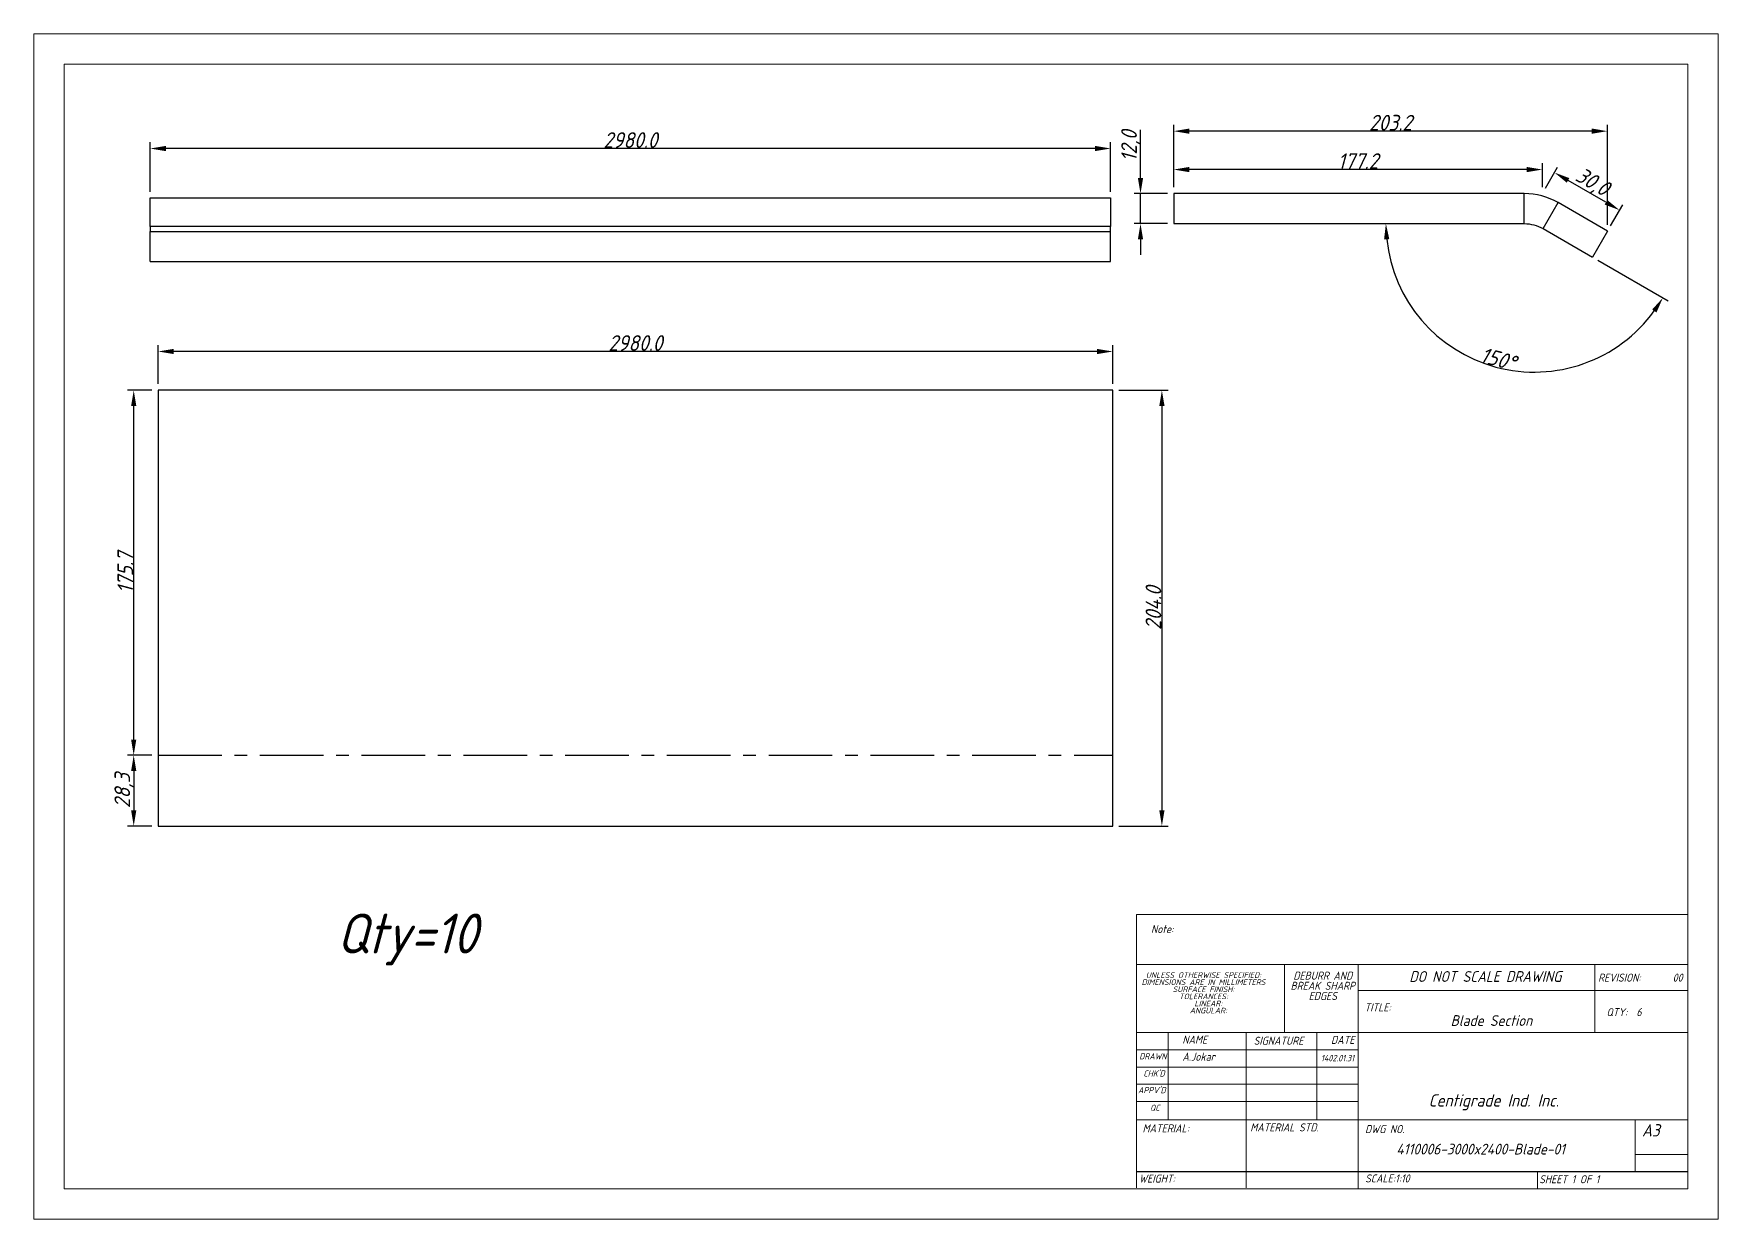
# Model space of a CAD drawing. Header units: millimetres. Extents: x -1142 to 2568, y 2116 to 2589.
# Drawn here: x 1102 to 1775, y 2116 to 2589 of the extents above; entities that cross this region are included whole.
import ezdxf

# ---------------------------------------------------------------- set-up
doc = ezdxf.new("R2010")
doc.units = ezdxf.units.MM
doc.header["$LTSCALE"] = 2
doc.header["$PDSIZE"] = -1
doc.linetypes.add('CENTERX2', pattern=[20.32, 12.7, -2.54, 2.54, -2.54])
doc.linetypes.add('SLD-Solid', pattern=[0])
doc.styles.add('GENISO', font='geniso.shx', dxfattribs={"oblique": 15})
doc.dimstyles.new('Scale', dxfattribs={"dimscale": 2.5, "dimtxt": 2.5, "dimasz": 2.5, "dimexe": 1, "dimexo": 1, "dimgap": 0.1, "dimtad": 1, "dimdec": 1, "dimzin": 0, "dimtxsty": 'GENISO', "dimcen": 2.5, "dimclrd": 1, "dimclre": 1, "dimclrt": 256, "dimadec": 0, "dimazin": 0, "dimtfac": 1, "dimtdec": 1, "dimtmove": 0, "dimatfit": 3, "dimfxl": 1, "dimtzin": 0, "dimlwd": -1, "dimlwe": -1, "dimarcsym": 0})

# ---------------------------------------------------------------- blocks, each defined once
blk = doc.blocks.new('*D33')
at = {"color": 1, "transparency": 16777216}
for p, q in [((1148.64, 2525.88), (1148.64, 2545.63)), ((1525.9, 2543.13), (1154.89, 2543.13)), ((1532.15, 2525.88), (1532.15, 2545.63))]:
    blk.add_line(p, q, dxfattribs=at)
for points in [[(1154.89, 2544.18), (1154.89, 2542.09), (1148.64, 2543.13)], [(1525.9, 2544.18), (1525.9, 2542.09), (1532.15, 2543.13)]]:
    blk.add_solid(points, dxfattribs=at)
at = {"layer": 'Defpoints', "color": 0, "transparency": 16777216}
for p in [(1148.64, 2543.13), (1148.64, 2523.38), (1532.15, 2523.38)]:
    blk.add_point(p, dxfattribs=at)
at = {"transparency": 16777216, "insert": (1340.4, 2546.51), "char_height": 6.25, "attachment_point": 5, "style": 'GENISO'}
blk.add_mtext('2980.0', dxfattribs=at)
blk = doc.blocks.new('*D34')
at = {"color": 1, "transparency": 16777216}
for p, q in [((1557.32, 2527.65), (1557.32, 2552.56)), ((1724.27, 2550.06), (1563.57, 2550.06)), ((1730.52, 2512.65), (1730.52, 2552.56))]:
    blk.add_line(p, q, dxfattribs=at)
for points in [[(1563.57, 2551.11), (1563.57, 2549.02), (1557.32, 2550.06)], [(1724.27, 2551.11), (1724.27, 2549.02), (1730.52, 2550.06)]]:
    blk.add_solid(points, dxfattribs=at)
at = {"layer": 'Defpoints', "color": 0, "transparency": 16777216}
for p in [(1557.32, 2550.06), (1557.32, 2525.15), (1730.52, 2510.15)]:
    blk.add_point(p, dxfattribs=at)
at = {"transparency": 16777216, "insert": (1643.92, 2553.44), "char_height": 6.25, "attachment_point": 5, "style": 'GENISO'}
blk.add_mtext('203.2', dxfattribs=at)
blk = doc.blocks.new('*D35')
at = {"color": 1, "transparency": 16777216}
for p, q in [((1705.79, 2527.32), (1710.62, 2535.69)), ((1729.94, 2521.65), (1714.79, 2530.4)), ((1731.77, 2512.32), (1736.61, 2520.69))]:
    blk.add_line(p, q, dxfattribs=at)
for points in [[(1715.31, 2531.31), (1714.27, 2529.5), (1709.37, 2533.53)], [(1730.46, 2522.56), (1729.42, 2520.75), (1735.36, 2518.53)]]:
    blk.add_solid(points, dxfattribs=at)
at = {"layer": 'Defpoints', "color": 0, "transparency": 16777216}
for p in [(1709.37, 2533.53), (1704.54, 2525.15), (1730.52, 2510.15)]:
    blk.add_point(p, dxfattribs=at)
at = {"transparency": 16777216, "insert": (1724.29, 2529.36), "char_height": 6.25, "attachment_point": 5, "rotation": 330, "style": 'GENISO'}
blk.add_mtext('30,0', dxfattribs=at)
blk = doc.blocks.new('*D36')
at = {"color": 1, "transparency": 16777216}
for p, q in [((1557.32, 2527.65), (1557.32, 2537.24)), ((1704.54, 2527.65), (1704.54, 2537.24)), ((1698.29, 2534.74), (1563.57, 2534.74))]:
    blk.add_line(p, q, dxfattribs=at)
for points in [[(1563.57, 2535.78), (1563.57, 2533.7), (1557.32, 2534.74)], [(1698.29, 2535.78), (1698.29, 2533.7), (1704.54, 2534.74)]]:
    blk.add_solid(points, dxfattribs=at)
at = {"layer": 'Defpoints', "color": 0, "transparency": 16777216}
for p in [(1557.32, 2534.74), (1557.32, 2525.15), (1704.54, 2525.15)]:
    blk.add_point(p, dxfattribs=at)
at = {"transparency": 16777216, "insert": (1630.93, 2538.11), "char_height": 6.25, "attachment_point": 5, "style": 'GENISO'}
blk.add_mtext('177.2', dxfattribs=at)
blk = doc.blocks.new('*D37')
at = {"color": 1, "transparency": 16777216}
for p, q in [((1544.07, 2531.4), (1544.07, 2550.59)), ((1554.82, 2525.15), (1541.57, 2525.15)), ((1544.07, 2513.15), (1544.07, 2525.15)), ((1554.82, 2513.15), (1541.57, 2513.15)), ((1544.07, 2506.9), (1544.07, 2500.65))]:
    blk.add_line(p, q, dxfattribs=at)
for points in [[(1543.03, 2531.4), (1545.11, 2531.4), (1544.07, 2525.15)], [(1543.03, 2506.9), (1545.11, 2506.9), (1544.07, 2513.15)]]:
    blk.add_solid(points, dxfattribs=at)
at = {"layer": 'Defpoints', "color": 0, "transparency": 16777216}
for p in [(1544.07, 2525.15), (1557.32, 2525.15), (1557.32, 2513.15)]:
    blk.add_point(p, dxfattribs=at)
at = {"transparency": 16777216, "insert": (1540.23, 2544.12), "char_height": 6.25, "attachment_point": 5, "rotation": 90, "style": 'GENISO'}
blk.add_mtext('12,0', dxfattribs=at)
blk = doc.blocks.new('*D38')
at = {"color": 1, "transparency": 16777216}
blk.add_line((1726.68, 2498.51), (1754.81, 2482.27), dxfattribs=at)
blk.add_arc((1701.32, 2513.15), 59.27, 186.04488, 323.95512, dxfattribs=at)
for points in [[(1641.34, 2506.85), (1643.42, 2506.96), (1642.05, 2513.15)], [(1748.37, 2478.84), (1750.12, 2477.71), (1752.65, 2483.52)]]:
    blk.add_solid(points, dxfattribs=at)
at = {"layer": 'Defpoints', "color": 0, "transparency": 16777216}
for p in [(1557.32, 2513.15), (1697.3, 2513.15), (1704.8, 2511.14), (1724.52, 2499.76), (1663.23, 2467.75)]:
    blk.add_point(p, dxfattribs=at)
at = {"transparency": 16777216, "insert": (1686.86, 2459.16), "char_height": 6.25, "attachment_point": 5, "rotation": 345, "style": 'GENISO'}
blk.add_mtext('150°', dxfattribs=at)
blk = doc.blocks.new('*D39')
at = {"color": 1, "transparency": 16777216}
for p, q in [((1535.47, 2446.64), (1555.11, 2446.64)), ((1552.61, 2440.39), (1552.61, 2278.89)), ((1535.47, 2272.64), (1555.11, 2272.64))]:
    blk.add_line(p, q, dxfattribs=at)
for points in [[(1551.57, 2440.39), (1553.66, 2440.39), (1552.61, 2446.64)], [(1551.57, 2278.89), (1553.66, 2278.89), (1552.61, 2272.64)]]:
    blk.add_solid(points, dxfattribs=at)
at = {"layer": 'Defpoints', "color": 0, "transparency": 16777216}
for p in [(1532.97, 2446.64), (1532.97, 2272.64), (1552.61, 2272.64)]:
    blk.add_point(p, dxfattribs=at)
at = {"transparency": 16777216, "insert": (1549.24, 2359.64), "char_height": 6.25, "attachment_point": 5, "rotation": 90, "style": 'GENISO'}
blk.add_mtext('204.0', dxfattribs=at)
blk = doc.blocks.new('*D40')
at = {"color": 1, "transparency": 16777216}
for p, q in [((1151.78, 2449.14), (1151.78, 2464.61)), ((1526.72, 2462.11), (1158.03, 2462.11)), ((1532.97, 2449.14), (1532.97, 2464.61))]:
    blk.add_line(p, q, dxfattribs=at)
for points in [[(1158.03, 2463.15), (1158.03, 2461.07), (1151.78, 2462.11)], [(1526.72, 2463.15), (1526.72, 2461.07), (1532.97, 2462.11)]]:
    blk.add_solid(points, dxfattribs=at)
at = {"layer": 'Defpoints', "color": 0, "transparency": 16777216}
for p in [(1151.78, 2462.11), (1151.78, 2446.64), (1532.97, 2446.64)]:
    blk.add_point(p, dxfattribs=at)
at = {"transparency": 16777216, "insert": (1342.38, 2465.48), "char_height": 6.25, "attachment_point": 5, "style": 'GENISO'}
blk.add_mtext('2980.0', dxfattribs=at)
blk = doc.blocks.new('*D41')
at = {"color": 1, "transparency": 16777216}
for p, q in [((1149.28, 2300.94), (1139.56, 2300.94)), ((1142.06, 2294.69), (1142.06, 2278.89)), ((1149.28, 2272.64), (1139.56, 2272.64))]:
    blk.add_line(p, q, dxfattribs=at)
for points in [[(1141.02, 2294.69), (1143.1, 2294.69), (1142.06, 2300.94)], [(1141.02, 2278.89), (1143.1, 2278.89), (1142.06, 2272.64)]]:
    blk.add_solid(points, dxfattribs=at)
at = {"layer": 'Defpoints', "color": 0, "transparency": 16777216}
for p in [(1151.78, 2300.94), (1142.06, 2272.64), (1151.78, 2272.64)]:
    blk.add_point(p, dxfattribs=at)
at = {"transparency": 16777216, "insert": (1138.22, 2286.79), "char_height": 6.25, "attachment_point": 5, "rotation": 90, "style": 'GENISO'}
blk.add_mtext('28,3', dxfattribs=at)
blk = doc.blocks.new('*D42')
at = {"color": 1, "transparency": 16777216}
for p, q in [((1149.28, 2446.64), (1139.56, 2446.64)), ((1142.06, 2307.19), (1142.06, 2440.39)), ((1149.28, 2300.94), (1139.56, 2300.94))]:
    blk.add_line(p, q, dxfattribs=at)
for points in [[(1141.02, 2440.39), (1143.1, 2440.39), (1142.06, 2446.64)], [(1141.02, 2307.19), (1143.1, 2307.19), (1142.06, 2300.94)]]:
    blk.add_solid(points, dxfattribs=at)
at = {"layer": 'Defpoints', "color": 0, "transparency": 16777216}
for p in [(1142.06, 2446.64), (1151.78, 2446.64), (1151.78, 2300.94)]:
    blk.add_point(p, dxfattribs=at)
at = {"transparency": 16777216, "insert": (1138.69, 2373.79), "char_height": 6.25, "attachment_point": 5, "rotation": 90, "style": 'GENISO'}
blk.add_mtext('175.7', dxfattribs=at)

msp = doc.modelspace()

# ---------------------------------------------------------------- linework, layer by layer
at = {"color": 7, "linetype": 'Continuous', "lineweight": 25}
for p, q in [((1148.64, 2523.38), (1532.15, 2523.38)), ((1148.64, 2512), (1148.64, 2523.38)), ((1532.15, 2523.38), (1532.15, 2512)), ((1557.32, 2525.15), (1557.32, 2513.15)), ((1697.3, 2513.15), (1697.3, 2525.15)), ((1704.8, 2511.14), (1710.8, 2521.53)), ((1532.15, 2512), (1148.64, 2512)), ((1148.64, 2512), (1148.64, 2509.99)), ((1148.64, 2509.99), (1532.15, 2509.99)), ((1148.64, 2497.99), (1148.64, 2509.99)), ((1532.15, 2509.99), (1532.15, 2512)), ((1532.15, 2497.99), (1532.15, 2509.99)), ((1730.52, 2510.15), (1724.52, 2499.76)), ((1148.64, 2497.99), (1532.15, 2497.99))]:
    msp.add_line(p, q, dxfattribs=at)
for p, q in [((1532.97, 2446.64), (1151.78, 2446.64)), ((1151.78, 2446.64), (1151.78, 2272.64)), ((1532.97, 2272.64), (1532.97, 2446.64)), ((1151.78, 2272.64), (1532.97, 2272.64)), ((1542.52, 2134.71), (1762.64, 2134.71))]:
    msp.add_line(p, q)
at = {"linetype": 'CENTERX2'}
msp.add_line((1151.78, 2300.94), (1532.97, 2300.94), dxfattribs=at)
at = {"color": 7, "linetype": 'SLD-Solid', "lineweight": 0}
for p, q in [((1542.52, 2237.39), (1762.64, 2237.39)), ((1542.52, 2237.39), (1542.52, 2217.38)), ((1542.52, 2217.38), (1762.64, 2217.38)), ((1542.52, 2217.38), (1542.52, 2128.23)), ((1601.52, 2217.38), (1601.52, 2190.23)), ((1631.02, 2217.38), (1631.02, 2127.82)), ((1725.5, 2190.23), (1725.5, 2217.38)), ((1762.64, 2207.05), (1631.02, 2207.05)), ((1762.64, 2190.23), (1542.52, 2190.23)), ((1555.16, 2190.23), (1555.16, 2155.38)), ((1586.27, 2190.23), (1586.27, 2128.23)), ((1614.48, 2190.23), (1614.48, 2155.38)), ((1631.02, 2128.23), (1631.02, 2190.23)), ((1631.02, 2183.34), (1542.52, 2183.34)), ((1631.02, 2176.45), (1542.52, 2176.45)), ((1631.02, 2169.56), (1542.52, 2169.56)), ((1631.02, 2162.67), (1542.52, 2162.67)), ((1559.38, 2155.38), (1542.52, 2155.38)), ((1559.38, 2155.38), (1762.64, 2155.38)), ((1741.56, 2134.71), (1741.56, 2155.38)), ((1762.64, 2141.6), (1741.56, 2141.6)), ((1702.66, 2127.82), (1702.66, 2134.71))]:
    msp.add_line(p, q, dxfattribs=at)
for points in [[(1102.12, 2588.97), (1774.79, 2588.97), (1774.79, 2115.67), (1102.12, 2115.67)], [(1114.28, 2576.81), (1762.64, 2576.81), (1762.64, 2127.82), (1114.28, 2127.82)]]:
    msp.add_lwpolyline(points, close=True, dxfattribs=at)
at = {"color": 7, "linetype": 'Continuous', "lineweight": 25}
for points in [[(1730.52, 2510.15), (1710.8, 2521.53, 0.131652), (1697.3, 2525.15), (1557.32, 2525.15)], [(1557.32, 2513.15), (1697.3, 2513.15, -0.131652), (1704.8, 2511.14), (1724.52, 2499.76)]]:
    msp.add_lwpolyline(points, format="xyb", dxfattribs=at)

# ---------------------------------------------------------------- texts
at = {"style": 'GENISO', "oblique": 15}
msp.add_text('Qty=10', height=15.911, dxfattribs=at).set_placement((1223.1, 2221.81))
at = {"attachment_point": 5, "style": 'GENISO'}
for s, insert, char_height in [('Note:', (1552.77, 2231.53), 3.196), ('UNLESS OTHERWISE SPECIFIED:', (1569.24, 2213.17), 2.237), ('DEBURR AND', (1616.85, 2212.93), 3.196), ('DO NOT SCALE DRAWING', (1681.77, 2212.59), 4.302), ('REVISION:       00', (1743.66, 2212.14), 3.1958), ('DIMENSIONS ARE IN MILLIMETERS', (1569.24, 2210.34), 2.237), ('SURFACE FINISH:', (1569.24, 2207.5), 2.237), ('BREAK SHARP', (1616.85, 2208.88), 3.1958), ('EDGES', (1616.85, 2204.82), 3.196), ('TOLERANCES:', (1569.24, 2204.66), 2.237), ('ANGULAR:', (1571.16, 2198.99), 2.237), ('LINEAR:', (1571.16, 2201.83), 2.237), ('TITLE:', (1638.78, 2200.25), 3.196), ('QTY:  6', (1737.14, 2198.36), 3.196), ('Blade Section', (1684.19, 2195.01), 4.302), ('NAME', (1565.73, 2187.39), 3.196), ('SIGNATURE', (1599.19, 2186.94), 3.196), ('DATE', (1624.82, 2187.29), 3.196), ('DRAWN', (1549.01, 2180.72), 2.458), ('A.Jokar', (1567.3, 2180.56), 3.196), ('1402.01.31', (1622.75, 2180.01), 2.557), ("CHK'D", (1549.49, 2173.88), 2.458), ("APPV'D", (1548.62, 2167.24), 2.458), ('QC', (1549.79, 2160.19), 2.458), ('Centigrade Ind. Inc.', (1685.13, 2162.38), 4.9166), ('MATERIAL:', (1554.17, 2151.99), 3.196), ('MATERIAL STD.', (1601.55, 2152.35), 3.1958), ('DWG NO.', (1641.59, 2151.68), 3.196), ('A3', (1747.84, 2151.18), 4.917), ('4110006-3000x2400-Blade-01', (1679.9, 2143.68), 4.302), ('WEIGHT:', (1550.66, 2131.92), 3.196), ('SCALE:1:10', (1642.65, 2131.99), 3.196), ('SHEET 1 OF 1', (1715.28, 2131.65), 3.1958)]:
    msp.add_mtext(s, dxfattribs=dict(at, insert=insert, char_height=char_height))

# ---------------------------------------------------------------- dimensions: what is measured, and where the dimension line sits
for base, p1, p2, text, picture, middle in [((1557.32, 2550.06), (1730.52, 2510.15), (1557.32, 2525.15), '203.2', '*D34', (1643.92, 2553.44)), ((1148.64, 2543.13), (1532.15, 2523.38), (1148.64, 2523.38), '2980.0', '*D33', (1340.4, 2546.51)), ((1557.32, 2534.74), (1704.54, 2525.15), (1557.32, 2525.15), '177.2', '*D36', (1630.93, 2538.11)), ((1151.78, 2462.11), (1532.97, 2446.64), (1151.78, 2446.64), '2980.0', '*D40', (1342.38, 2465.48))]:
    dim = msp.add_linear_dim(base=base, p1=p1, p2=p2, text=text, dimstyle='Scale')
    dim.commit()
    dim.dimension.update_dxf_attribs({"geometry": picture, "text_midpoint": middle})
for base, p1, p2, picture, middle in [((1544.07, 2525.15), (1557.32, 2513.15), (1557.32, 2525.15), '*D37', (1540.23, 2544.12)), ((1142.06, 2272.64), (1151.78, 2300.94), (1151.78, 2272.64), '*D41', (1138.22, 2286.79))]:
    dim = msp.add_linear_dim(base=base, p1=p1, p2=p2, angle=90, dimstyle='Scale')
    dim.commit()
    dim.dimension.update_dxf_attribs({"geometry": picture, "text_midpoint": middle})
dim = msp.add_aligned_dim(p1=(1730.52, 2510.15), p2=(1704.54, 2525.15), distance=-9.68, dimstyle='Scale')
dim.commit()
dim.dimension.update_dxf_attribs({"geometry": '*D35', "text_midpoint": (1724.29, 2529.36)})
dim = msp.add_angular_dim_2l(base=(1663.23, 2467.75), line1=((1557.32, 2513.15), (1697.3, 2513.15)), line2=((1704.8, 2511.14), (1724.52, 2499.76)), dimstyle='Scale')
dim.commit()
dim.dimension.update_dxf_attribs({"geometry": '*D38', "text_midpoint": (1686.86, 2459.16)})
for base, p1, p2, text, picture, middle in [((1142.06, 2446.64), (1151.78, 2300.94), (1151.78, 2446.64), '175.7', '*D42', (1138.69, 2373.79)), ((1552.61, 2272.64), (1532.97, 2446.64), (1532.97, 2272.64), '204.0', '*D39', (1549.24, 2359.64))]:
    dim = msp.add_linear_dim(base=base, p1=p1, p2=p2, angle=90, text=text, dimstyle='Scale')
    dim.commit()
    dim.dimension.update_dxf_attribs({"geometry": picture, "text_midpoint": middle})

doc.saveas('drawing.dxf')
